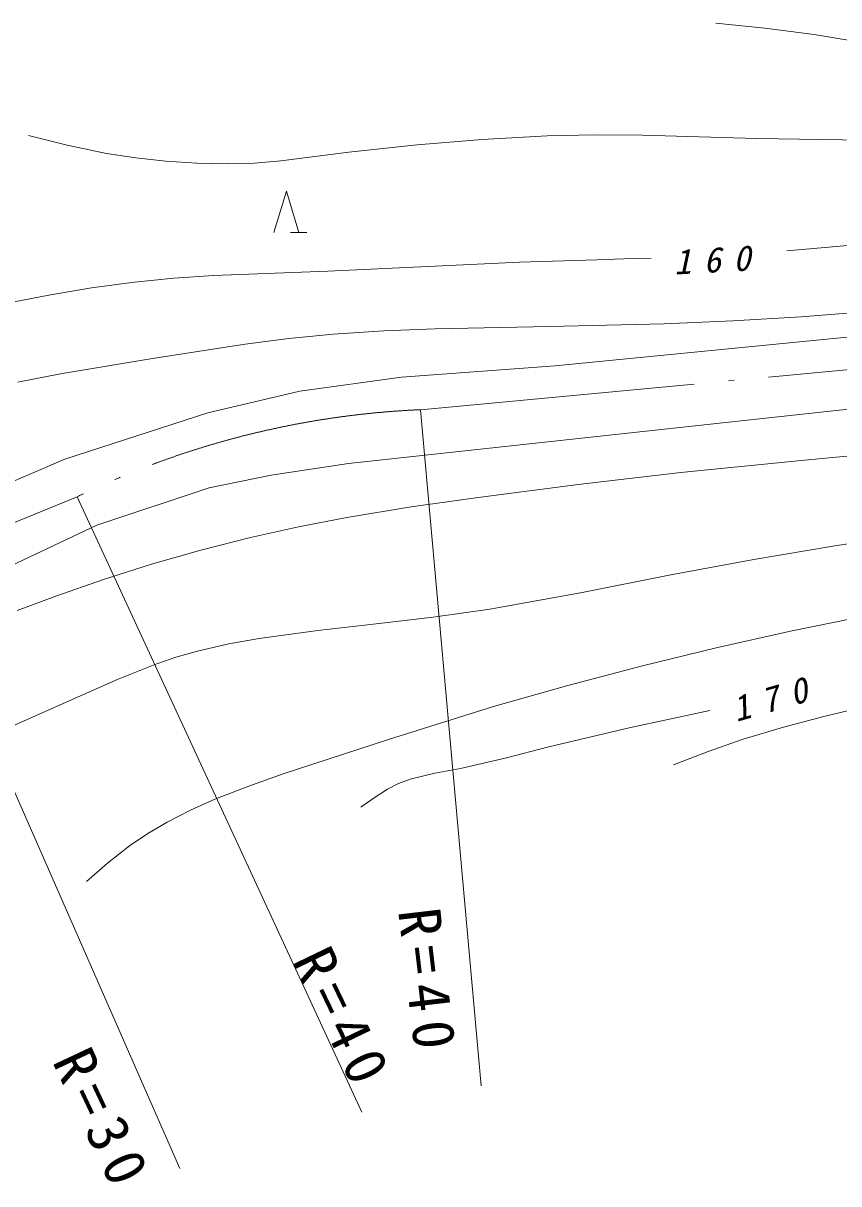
# Model space of a CAD drawing. Units: millimetres, scale not verified. Extents: x -625 to 707963, y -625 to 362498.
# Drawn here: x 323172 to 358750, y 219966 to 270639 of the extents above; entities that cross this region are included whole.
import ezdxf

# ---------------------------------------------------------------- set-up
doc = ezdxf.new("R2010")
doc.units = ezdxf.units.MM
doc.header["$LTSCALE"] = 1000
doc.linetypes.add('LONG_DASHED_DOTTED', pattern=[15.25, 12, -1.5, 0.25, -1.5])
doc.layers.add('S-SUV', color=7, linetype='Continuous', lineweight=13)
doc.styles.add('ＭＳ ゴシック', font='')
doc.styles.get('ＭＳ ゴシック').set_extended_font_data('MS Gothic')

msp = doc.modelspace()

# ---------------------------------------------------------------- linework, layer by layer
at = {"layer": 'S-SUV'}
for p, q in [((353382, 270639), (355528, 270423)), ((355528, 270423), (357676, 270147)), ((357676, 270147), (360165, 269730)), ((323403, 265731), (325093, 265314)), ((340362, 265330), (343192, 265558)), ((343192, 265558), (346025, 265725)), ((346025, 265725), (348093, 265765)), ((348093, 265765), (350172, 265745)), ((350172, 265745), (355161, 265609)), ((355161, 265609), (360160, 265520)), ((325093, 265314), (326804, 264954)), ((337380, 265007), (340362, 265330)), ((326804, 264954), (328086, 264755)), ((328086, 264755), (329386, 264614)), ((329386, 264614), (330743, 264525)), ((330743, 264525), (332112, 264497)), ((332112, 264497), (333260, 264531)), ((333260, 264531), (334405, 264624)), ((334405, 264624), (337380, 265007)), ((334103, 261504), (334652, 263299)), ((334652, 263299), (335201, 261504)), ((334828, 261504), (335548, 261504)), ((356486, 260700), (359643, 260976)), ((336459, 259807), (341452, 260042)), ((341452, 260042), (344826, 260208)), ((344826, 260208), (348200, 260314)), ((348200, 260314), (349378, 260345)), ((349378, 260345), (350566, 260379)), ((328021, 259339), (329741, 259512)), ((329741, 259512), (331475, 259626)), ((331475, 259626), (336459, 259807)), ((324284, 258770), (326149, 259085)), ((326149, 259085), (328021, 259339)), ((322401, 258396), (324284, 258770)), ((357112, 257822), (360379, 258080)), ((346128, 257391), (351126, 257519)), ((346384, 255673), (364036, 257419)), ((351126, 257519), (354123, 257641)), ((354123, 257641), (357112, 257822)), ((334760, 256875), (336687, 257069)), ((336687, 257069), (338910, 257212)), ((338910, 257212), (341137, 257296)), ((341137, 257296), (346128, 257391)), ((328813, 256006), (332848, 256621)), ((332848, 256621), (334760, 256875)), ((324804, 255335), (328813, 256006)), ((339679, 255183), (346384, 255673)), ((322940, 254967), (324804, 255335)), ((335239, 254571), (339679, 255183)), ((331228, 253622), (335239, 254571)), ((324982, 251601), (331228, 253622)), ((337368, 251414), (359849, 253860)), ((340501, 253765), (343149, 224243)), ((356819, 251518), (361795, 251997)), ((317664, 248447), (324982, 251601)), ((333989, 250909), (337368, 251414)), ((351857, 251019), (356819, 251518)), ((331290, 250354), (333989, 250909)), ((347378, 250500), (351857, 251019)), ((326379, 248717), (331290, 250354)), ((342915, 249923), (347378, 250500)), ((325523, 249961), (337948, 223087)), ((340095, 249523), (342915, 249923)), ((337284, 249063), (340095, 249523)), ((335176, 248650), (337284, 249063)), ((319192, 245338), (326379, 248717)), ((333089, 248180), (335176, 248650)), ((362848, 248445), (358670, 247836)), ((330919, 247629), (333089, 248180)), ((358670, 247836), (355043, 247222)), ((328773, 247024), (330919, 247629)), ((318414, 247055), (330002, 220631)), ((326671, 246354), (328773, 247024)), ((355043, 247222), (351425, 246548)), ((324595, 245630), (326671, 246354)), ((351425, 246548), (347489, 245772)), ((347489, 245772), (343534, 245055)), ((322901, 244990), (324595, 245630)), ((343534, 245055), (341054, 244704)), ((338566, 244412), (336019, 244124)), ((341054, 244704), (338566, 244412)), ((356639, 244090), (359430, 244659)), ((333463, 243775), (332143, 243536)), ((336019, 244124), (333463, 243775)), ((353401, 243364), (356639, 244090)), ((330828, 243238), (329822, 242955)), ((332143, 243536), (330828, 243238)), ((350187, 242582), (353401, 243364)), ((329822, 242955), (328836, 242615)), ((328836, 242615), (327313, 241999)), ((346930, 241723), (350187, 242582)), ((327313, 241999), (325805, 241324)), ((343689, 240807), (346930, 241723)), ((325805, 241324), (322818, 239998)), ((339110, 239367), (343689, 240807)), ((358105, 240367), (361252, 241132)), ((353120, 240637), (349607, 239870)), ((356335, 239905), (358105, 240367)), ((349607, 239870), (346103, 239043)), ((354583, 239386), (356335, 239905)), ((334512, 237859), (339110, 239367)), ((353049, 238847), (354583, 239386)), ((346103, 239043), (344191, 238546)), ((351545, 238256), (353049, 238847)), ((344191, 238546), (342245, 238103)), ((333010, 237334), (334512, 237859)), ((341133, 237895), (340046, 237631)), ((342245, 238103), (341133, 237895)), ((331536, 236756), (333010, 237334)), ((339057, 237189), (338475, 236819)), ((339540, 237438), (339057, 237189)), ((340046, 237631), (339540, 237438)), ((330475, 236281), (331536, 236756)), ((338475, 236819), (337907, 236417)), ((329455, 235758), (330475, 236281)), ((328608, 235259), (329455, 235758)), ((327801, 234715), (328608, 235259)), ((326848, 233966), (327801, 234715)), ((325929, 233167), (326848, 233966))]:
    msp.add_line(p, q, dxfattribs=at)
at = {"layer": 'S-SUV', "linetype": 'LONG_DASHED_DOTTED'}
for p, q in [((340501, 253765), (370851, 256607)), ((318414, 247055), (325523, 249961))]:
    msp.add_line(p, q, dxfattribs=at)
msp.add_arc((342177, 215782), 38020, 92.5269, 115.9786, dxfattribs=at)

# ---------------------------------------------------------------- texts
at = {"layer": 'S-SUV', "attachment_point": 7, "style": 'ＭＳ ゴシック'}
for s, insert, char_height, rotation in [('\\T1.73;\\Q15;160', (351576, 259646), 1100, 3.1), ('\\T1.73;\\Q15;170', (354278, 240109), 1100, 16), ('\\T1.32;R=40', (339497, 231896), 1833, 276.7), ('\\T1.32;R=40', (334848, 229701), 1833, 295.7), ('\\T1.32;R=30', (324388, 225311), 1833, 295.2)]:
    msp.add_mtext(s, dxfattribs=dict(at, insert=insert, char_height=char_height, rotation=rotation))

doc.saveas('drawing.dxf')
